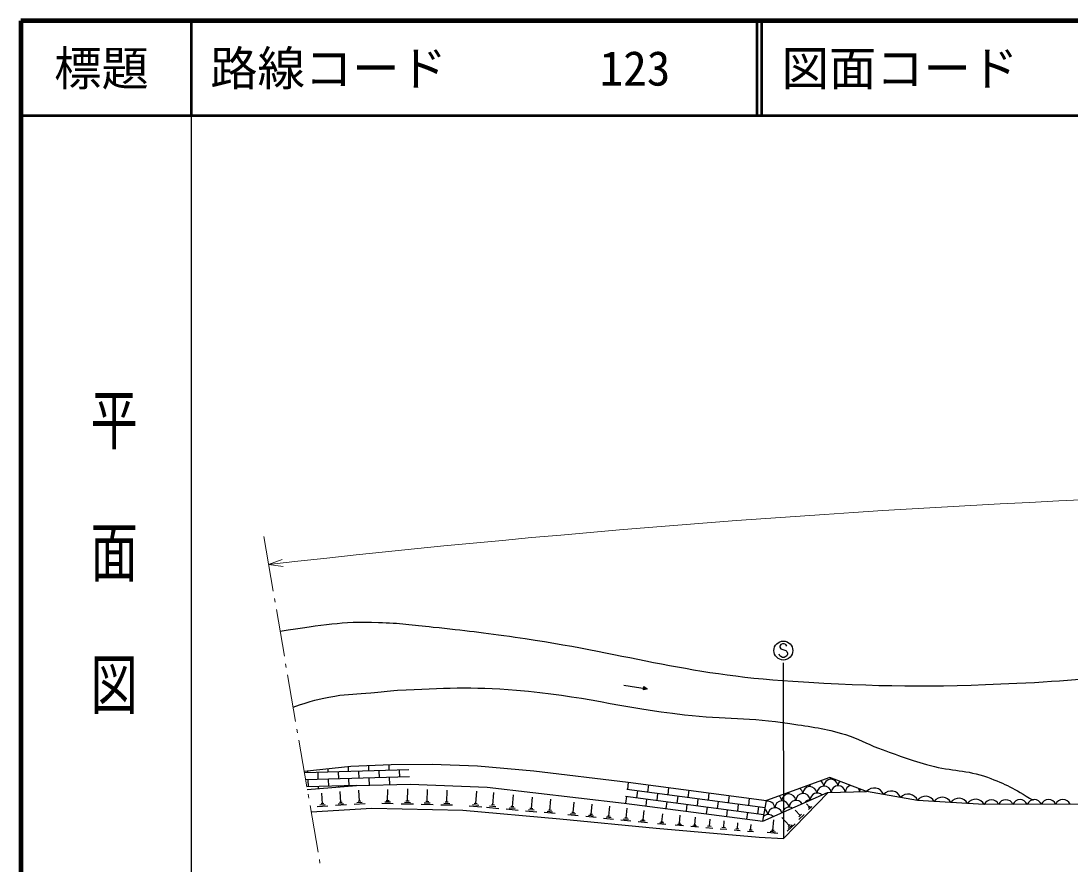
# Model space of a CAD drawing. Units: millimetres, scale not verified. Extents: x 40000 to 680000, y 20000 to 380000.
# Drawn here: x 40000 to 150855, y 290915 to 380000 of the extents above; entities that cross this region are included whole.
import ezdxf
from ezdxf.enums import TextEntityAlignment as Align

# ---------------------------------------------------------------- set-up
doc = ezdxf.new("R2010")
doc.units = ezdxf.units.MM
doc.header["$LTSCALE"] = 1000
for name, color, linetype, lineweight in [('M-BGD', 7, 'Continuous', 25), ('M-BMK-HTXT', 7, 'Continuous', 13), ('M-STR-HTXT', 7, 'Continuous', 13), ('M-STR-STRC', 7, 'Continuous', 25), ('M-TTL', 2, 'Continuous', 140), ('M-TTL-BAND', 7, 'Continuous', 25), ('M-TTL-LINE', 7, 'Continuous', 50)]:
    doc.layers.add(name, color=color, linetype=linetype, lineweight=lineweight)
doc.layers.add('M-TTL-TXT', color=7, linetype='Continuous')
doc.styles.add('@ＭＳ ゴシック', font='')
doc.styles.add('ＭＳ ゴシック', font='')
doc.styles.get('@ＭＳ ゴシック').set_extended_font_data('@MS Gothic')
doc.styles.get('ＭＳ ゴシック').set_extended_font_data('MS Gothic')

msp = doc.modelspace()

# ---------------------------------------------------------------- linework, layer by layer
at = {"layer": 'M-BGD'}
for p, q in [((103708, 309832), (106177, 309439)), ((105777, 309313), (105836, 309683)), ((106177, 309439), (105777, 309313)), ((105836, 309683), (106177, 309439)), ((81000, 300867), (69951, 300548)), ((70326, 300559), (70320, 300782)), ((71422, 299840), (71401, 300590)), ((72475, 300621), (72464, 301013)), ((73571, 299902), (73550, 300652)), ((74624, 300683), (74608, 301244)), ((75720, 299964), (75699, 300714)), ((76773, 300745), (76756, 301337)), ((77870, 300026), (77848, 300776)), ((78922, 300807), (78905, 301411)), ((80019, 300088), (79997, 300838)), ((81058, 300118), (70080, 299802)), ((70369, 299060), (70348, 299809)), ((72518, 299122), (72497, 299871)), ((74667, 299184), (74646, 299933)), ((76817, 299246), (76795, 299995)), ((78966, 299308), (78944, 300057)), ((104177, 299550), (104079, 298806)), ((75444, 299206), (70208, 299055)), ((71450, 298889), (71444, 299091)), ((71846, 297288), (71775, 298414)), ((73596, 299059), (73593, 299153)), ((73796, 297417), (73723, 298568)), ((75762, 297545), (75688, 298713)), ((78744, 297593), (78774, 298803)), ((80844, 297564), (80876, 298863)), ((82930, 297508), (82962, 298795)), ((84992, 297451), (85023, 298713)), ((88056, 297304), (88171, 298615)), ((89869, 297146), (89983, 298457)), ((91927, 296954), (92037, 298216)), ((104030, 298813), (118644, 296878)), ((105145, 298665), (105046, 297922)), ((106309, 299268), (106210, 298524)), ((107276, 298383), (107178, 297639)), ((108440, 298985), (108342, 298242)), ((110572, 298703), (110473, 297960)), ((112703, 298421), (112605, 297677)), ((72137, 297164), (71574, 297129)), ((71987, 297296), (71706, 297279)), ((74389, 297165), (73238, 297093)), ((74093, 297291), (73517, 297255)), ((73940, 297426), (73652, 297408)), ((76365, 297290), (75196, 297216)), ((76063, 297417), (75479, 297380)), ((75908, 297554), (75616, 297536)), ((79341, 297276), (78132, 297306)), ((79042, 297435), (78438, 297450)), ((78895, 297590), (78593, 297597)), ((81485, 297223), (80186, 297255)), ((81164, 297393), (80515, 297409)), ((81006, 297560), (80681, 297568)), ((83565, 297171), (82279, 297203)), ((83248, 297339), (82604, 297356)), ((83091, 297504), (82769, 297512)), ((85615, 297119), (84353, 297151)), ((85303, 297285), (84672, 297301)), ((85149, 297447), (84834, 297455)), ((88370, 297112), (87714, 297169)), ((88220, 297290), (87892, 297319)), ((90033, 297132), (89705, 297161)), ((93937, 296767), (94043, 297982)), ((95902, 296584), (96004, 297752)), ((98358, 296342), (98470, 297464)), ((100249, 296147), (100358, 297243)), ((103884, 298076), (118514, 296139)), ((103980, 298063), (103884, 297332)), ((106112, 297781), (106016, 297053)), ((108243, 297498), (108147, 296774)), ((109407, 298101), (109309, 297357)), ((110375, 297216), (110279, 296495)), ((111539, 297819), (111440, 297075)), ((113670, 297536), (113572, 296793)), ((114834, 298139), (114736, 297395)), ((115802, 297254), (115703, 296511)), ((116966, 297857), (116867, 297113)), ((118389, 295435), (118775, 297617)), ((123321, 296922), (123006, 297265)), ((72427, 297041), (71301, 296971)), ((88683, 296920), (87372, 297034)), ((90495, 296761), (89185, 296876)), ((90182, 296954), (89527, 297011)), ((92530, 296584), (91268, 296694)), ((92228, 296769), (91597, 296824)), ((92084, 296941), (91769, 296968)), ((94518, 296410), (93303, 296516)), ((94228, 296589), (93620, 296642)), ((94089, 296754), (93785, 296780)), ((96460, 296241), (95292, 296343)), ((96181, 296412), (95597, 296463)), ((96048, 296571), (95756, 296597)), ((98891, 296006), (97770, 296117)), ((98625, 296174), (98064, 296230)), ((98499, 296328), (98218, 296356)), ((100509, 295983), (99962, 296038)), ((100386, 296134), (100112, 296161)), ((102114, 295956), (102220, 297025)), ((103948, 295766), (104052, 296806)), ((105738, 295577), (105837, 296572)), ((107736, 295356), (107810, 296230)), ((109586, 295198), (109661, 296072)), ((112506, 296934), (112411, 296217)), ((114637, 296652), (114543, 295938)), ((116769, 296370), (116675, 295659)), ((117933, 296972), (117835, 296228)), ((122345, 296038), (121810, 296622)), ((122770, 296160), (122187, 295625)), ((122491, 296172), (122199, 295905)), ((123572, 296993), (123228, 296678)), ((123407, 297000), (123235, 296843)), ((100770, 295819), (99674, 295928)), ((102622, 295635), (101553, 295742)), ((102368, 295796), (101833, 295849)), ((102247, 295942), (101980, 295969)), ((104442, 295455), (103403, 295558)), ((104195, 295610), (103676, 295662)), ((104078, 295753), (103819, 295779)), ((106211, 295279), (105216, 295378)), ((105975, 295428), (105477, 295477)), ((105863, 295565), (105614, 295589)), ((108154, 295100), (107280, 295175)), ((107945, 295228), (107508, 295265)), ((107845, 295347), (107627, 295365)), ((110005, 294943), (109131, 295017)), ((109796, 295071), (109359, 295108)), ((109696, 295189), (109477, 295208)), ((111589, 294808), (110773, 294877)), ((111393, 294927), (110985, 294962)), ((111300, 295038), (111096, 295055)), ((111198, 295047), (111267, 295862)), ((112943, 294884), (112564, 294916)), ((112754, 294900), (112818, 295660)), ((114255, 294759), (114315, 295464)), ((115704, 294622), (115759, 295275)), ((117102, 294490), (117153, 295093)), ((119448, 294461), (119543, 295577)), ((121182, 294978), (120400, 295830)), ((121803, 295156), (120951, 294374)), ((121492, 295067), (121066, 294676)), ((121288, 295076), (121075, 294880)), ((113117, 294678), (112358, 294742)), ((114592, 294552), (113887, 294612)), ((114431, 294744), (114078, 294774)), ((116016, 294431), (115363, 294487)), ((115867, 294608), (115541, 294636)), ((117391, 294314), (116788, 294365)), ((117253, 294478), (116952, 294503)), ((119983, 294134), (118866, 294229)), ((119716, 294298), (119157, 294345)), ((119588, 294449), (119309, 294473))]:
    msp.add_line(p, q, dxfattribs=at)
for points in [[(69919, 300738), (74865, 301272), (79105, 301418), (83449, 301456), (88251, 301293), (94201, 300750), (104177, 299550), (118775, 297617)], [(70253, 298794), (75444, 299206), (81115, 299370), (89274, 299043), (103739, 297350), (118389, 295435)], [(129359, 298595), (125484, 300068), (118775, 297617)], [(118022, 293759), (120568, 293620), (125294, 298458)], [(118389, 295435), (125217, 298456), (129359, 298595)], [(156062, 295335), (153874, 297246), (141798, 297206), (134750, 297635), (129359, 298595)], [(70660, 296429), (77065, 296833), (86680, 296593), (96951, 295696), (107110, 294687), (118022, 293759)]]:
    msp.add_lwpolyline(points, dxfattribs=at)
for centre, radius, start, end in [((124090, 299067), 752, 5.86885, 57.97829), ((125589, 299117), 752, 5.86885, 177.96912), ((124816, 299791), 752, 5.86885, 20.42356), ((126315, 299842), 752, 165.60841, 177.96912), ((127088, 299167), 752, 138.00093, 177.96912), ((121138, 297567), 752, 5.86885, 177.96912), ((120365, 298241), 752, 5.86885, 16.94998), ((121864, 298292), 752, 165.51946, 177.96912), ((122637, 297617), 752, 5.86885, 177.96912), ((121864, 298292), 752, 5.86885, 54.61333), ((123364, 298342), 752, 5.86885, 177.96912), ((122591, 299016), 752, 5.86885, 19.66549), ((124090, 299067), 752, 162.1545, 177.96912), ((124137, 297667), 752, 46.05324, 177.96912), ((124863, 298392), 752, 5.86885, 177.96912), ((126362, 298442), 752, 5.86885, 177.96912), ((127861, 298493), 752, 102.61025, 177.96912), ((127861, 298493), 752, 5.86885, 35.75962), ((129360, 298543), 752, 155.54237, 177.96912), ((130155, 297861), 1083, 22.48053, 137.34065), ((131952, 297541), 1083, 22.48053, 137.34065), ((133749, 297221), 1083, 22.48053, 137.34065), ((118913, 296792), 752, 5.86885, 101.79717), ((118140, 297466), 752, 5.86885, 14.22744), ((119639, 297517), 752, 168.75338, 177.96912), ((120412, 296842), 752, 5.86885, 177.96912), ((119639, 297517), 752, 5.86885, 51.37941), ((121911, 296892), 752, 30.91037, 177.96912), ((123410, 296943), 752, 84.13729, 143.59663), ((135599, 297053), 1029, 27.45227, 145.57132), ((137361, 296946), 1029, 27.45227, 145.57132), ((139123, 296839), 1029, 27.45227, 145.57132), ((140885, 296731), 1029, 27.45227, 145.57132), ((142554, 296888), 820, 23.14022, 157.23964), ((144064, 296893), 820, 23.14022, 157.23964), ((145573, 296898), 820, 23.14022, 157.23964), ((147082, 296903), 820, 23.14022, 157.23964), ((148592, 296908), 820, 23.14022, 157.23964), ((150101, 296913), 820, 23.14022, 157.23964), ((118960, 295393), 752, 44.86767, 129.18075), ((118187, 296067), 752, 5.86885, 55.66739), ((119686, 296117), 752, 16.26003, 177.96912), ((121185, 296168), 752, 61.70106, 166.03286)]:
    msp.add_arc(centre, radius, start, end, dxfattribs=at)
for points, knots in [([(67375, 315521), (72153, 316214), (73698, 316578), (77773, 316447), (80040, 316374), (81304, 316197), (83560, 315960), (86951, 315603), (88848, 315376), (92224, 314898), (103709, 313271), (109975, 310952), (121553, 310228), (130781, 309651), (135986, 309595), (145223, 310011), (155525, 310476), (161224, 311799), (171524, 312306), (180133, 312730), (184973, 312335), (193591, 312525), (201790, 312706), (206369, 313273), (214570, 313353), (219955, 313405), (222970, 313198), (228356, 313189), (231586, 313184), (233396, 313345), (236625, 313260), (241581, 313131), (244323, 312491), (249270, 312156), (252297, 311950), (254012, 312076), (257025, 311721), (261703, 311169), (264149, 309904), (268758, 308935), (271110, 308441), (272415, 308052), (274804, 307797), (277030, 307559), (278293, 307614), (280531, 307594), (286889, 307538), (290461, 307440), (296807, 307833), (302504, 308186), (305659, 308807), (311338, 309386), (313792, 309636), (315171, 309739), (317626, 309991), (321336, 310372), (323427, 310484), (327117, 311025), (334930, 312170), (339297, 312921), (347025, 314543), (349635, 315090), (350493, 315257), (353695, 315998)], [0, 0, 0, 0, 1, 1, 1, 2, 2, 2, 3, 3, 3, 4, 4, 4, 5, 5, 5, 6, 6, 6, 7, 7, 7, 8, 8, 8, 9, 9, 9, 10, 10, 10, 11, 11, 11, 12, 12, 12, 13, 13, 13, 14, 14, 14, 15, 15, 15, 16, 16, 16, 17, 17, 17, 18, 18, 18, 19, 19, 19, 20, 20, 20, 21, 21, 21, 21]), ([(68756, 307498), (70760, 308146), (71400, 308375), (73153, 308663), (74627, 308905), (75474, 308872), (76961, 309009), (78071, 309112), (78689, 309223), (79803, 309275), (84702, 309503), (87472, 309693), (92360, 309289), (99350, 308712), (103160, 307493), (110127, 306683), (114462, 306179), (116951, 306442), (121262, 305766), (123572, 305404), (124894, 305269), (127129, 304585), (128539, 304154), (129240, 303666), (130625, 303158), (132742, 302381), (133926, 301925), (136100, 301328), (138417, 300692), (139865, 300902), (142122, 300081), (144107, 299360), (144873, 298927), (146955, 297658)], [0, 0, 0, 0, 1, 1, 1, 2, 2, 2, 3, 3, 3, 4, 4, 4, 5, 5, 5, 6, 6, 6, 7, 7, 7, 8, 8, 8, 9, 9, 9, 10, 10, 10, 11, 11, 11, 11])]:
    msp.add_open_spline(points, degree=3, knots=knots, dxfattribs=at)
at = {"layer": 'M-BMK-HTXT'}
for p, q in [((66645, 319765), (65655, 325520)), ((66849, 318582), (66781, 318976)), ((67832, 312866), (66984, 317794)), ((68036, 311684), (67968, 312078)), ((69019, 305968), (68171, 310895)), ((69222, 304785), (69155, 305179)), ((70206, 299069), (69358, 303997)), ((70409, 297886), (70341, 298281)), ((71393, 292170), (70545, 297098)), ((71596, 290988), (71528, 291382))]:
    msp.add_line(p, q, dxfattribs=at)
at = {"layer": 'M-STR-HTXT'}
for q in [(67614, 323096), (67698, 322350)]:
    msp.add_line((66165, 322554), q, dxfattribs=at)
msp.add_arc((211084, -954088), 1284841, 87.61908, 96.47623, dxfattribs=at)
at = {"layer": 'M-STR-STRC'}
for p, q in [((120290, 314105), (120199, 313923)), ((120199, 313923), (120199, 313832)), ((120199, 313832), (120290, 313650)), ((120472, 314196), (120290, 314105)), ((120654, 314196), (120472, 314196)), ((120836, 314105), (120654, 314196)), ((120926, 313923), (120836, 314105)), ((120199, 312923), (120108, 313105)), ((120290, 312832), (120199, 312923)), ((120290, 313650), (120836, 313468)), ((120472, 312741), (120290, 312832)), ((120654, 312741), (120472, 312741)), ((120836, 312832), (120654, 312741)), ((120836, 313468), (120926, 313378)), ((120926, 312923), (120836, 312832)), ((120926, 313378), (121017, 313196)), ((121017, 313105), (120926, 312923)), ((121017, 313196), (121017, 313105)), ((120533, 312178), (120568, 293620))]:
    msp.add_line(p, q, dxfattribs=at)
msp.add_circle((120563, 313468), 1000, dxfattribs=at)
at = {"layer": 'M-TTL'}
for p, q in [((40000, 380000), (40000, 20000)), ((680000, 380000), (40000, 380000))]:
    msp.add_line(p, q, dxfattribs=at)
at = {"layer": 'M-TTL-BAND'}
msp.add_line((58000, 370000), (58000, 20000), dxfattribs=at)
at = {"layer": 'M-TTL-LINE'}
for p, q in [((58000, 380000), (58000, 370000)), ((117750, 380000), (117750, 370000)), ((118250, 380000), (118250, 370000)), ((40000, 370000), (680000, 370000))]:
    msp.add_line(p, q, dxfattribs=at)

# ---------------------------------------------------------------- texts
at = {"layer": 'M-TTL-BAND', "style": '@ＭＳ ゴシック', "width": 1.4}
msp.add_text('平  面  図', height=3666, rotation=270, dxfattribs=at).set_placement((49777, 306475), align=Align.MIDDLE_RIGHT)
at = {"layer": 'M-TTL-TXT', "style": 'ＭＳ ゴシック'}
msp.add_text('標題', height=3666, dxfattribs=at).set_placement((48500, 375000), align=Align.MIDDLE_CENTER)
for s, p in [('路線コード', (60000, 375000)), ('図面コード', (120380, 375000)), ('123', (101142, 375000))]:
    msp.add_text(s, height=3666, dxfattribs=at).set_placement(p, align=Align.MIDDLE_LEFT)

doc.saveas('drawing.dxf')
